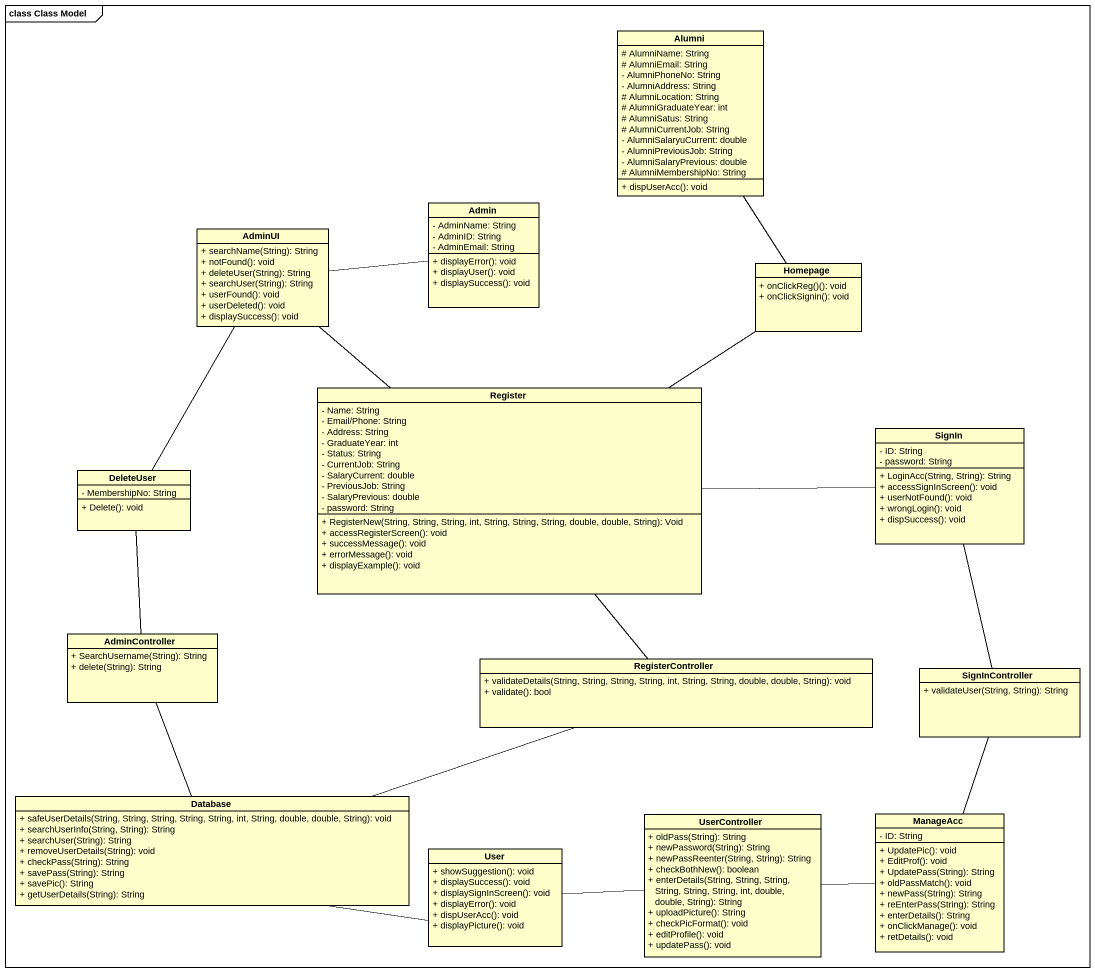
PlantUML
@startuml
mainframe class Class Model
hide circle
hide empty members
skinparam classAttributeIconSize 0
class Alumni {
  # AlumniName: String
  # AlumniEmail: String
  - AlumniPhoneNo: String
  - AlumniAddress: String
  # AlumniLocation: String
  # AlumniGraduateYear: int
  # AlumniSatus: String
  # AlumniCurrentJob: String
  - AlumniSalaryuCurrent: double
  - AlumniPreviousJob: String
  - AlumniSalaryPrevious: double
  # AlumniMembershipNo: String
  + dispUserAcc(): void
}
class Admin {
  - AdminName: String
  - AdminID: String
  - AdminEmail: String
  + displayError(): void
  + displayUser(): void
  + displaySuccess(): void
}
class AdminUI {
  + searchName(String): String
  + notFound(): void
  + deleteUser(String): String
  + searchUser(String): String
  + userFound(): void
  + userDeleted(): void
  + displaySuccess(): void
}
class Homepage {
  + onClickReg()(): void
  + onClickSignin(): void
}
class Register {
  - Name: String
  - Email/Phone: String
  - Address: String
  - GraduateYear: int
  - Status: String
  - CurrentJob: String
  - SalaryCurrent: double
  - PreviousJob: String
  - SalaryPrevious: double
  - password: String
  + RegisterNew(String, String, String, int, String, String, String, double, double, String): Void
  + accessRegisterScreen(): void
  + successMessage(): void
  + errorMessage(): void
  + displayExample(): void
}
class SignIn {
  - ID: String
  - password: String
  + LoginAcc(String, String): String
  + accessSignInScreen(): void
  + userNotFound(): void
  + wrongLogin(): void
  + dispSuccess(): void
}
class DeleteUser {
  - MembershipNo: String
  + Delete(): void
}
class AdminController {
  + SearchUsername(String): String
  + delete(String): String
}
class RegisterController {
  + validateDetails(String, String, String, String, int, String, String, double, double, String): void
  + validate(): bool
}
class SignInController {
  + validateUser(String, String): String
}
class "Database" as Database_ {
  + safeUserDetails(String, String, String, String, String, int, String, double, double, String): void
  + searchUserInfo(String, String): String
  + searchUser(String): String
  + removeUserDetails(String): void
  + checkPass(String): String
  + savePass(String): String
  + savePic(): String
  + getUserDetails(String): String
}
class UserController {
  + oldPass(String): String
  + newPassword(String): String
  + newPassReenter(String, String): String
  + checkBothNew(): boolean
  + enterDetails(String, String, String, String, String, String, int, double, double, String): String
  + uploadPicture(): String
  + checkPicFormat(): void
  + editProfile(): void
  + updatePass(): void
}
class ManageAcc {
  - ID: String
  + UpdatePic(): void
  + EditProf(): void
  + UpdatePass(String): String
  + oldPassMatch(): void
  + newPass(String): String
  + reEnterPass(String): String
  + enterDetails(): String
  + onClickManage(): void
  + retDetails(): void
}
class User {
  + showSuggestion(): void
  + displaySuccess(): void
  + displaySignInScreen(): void
  + displayError(): void
  + dispUserAcc(): void
  + displayPicture(): void
}
Alumni -- Homepage
Admin -left- AdminUI
AdminUI -- Register
AdminUI -- DeleteUser
Homepage -- Register
Register -right- SignIn
Register -- RegisterController
SignIn -- SignInController
DeleteUser -- AdminController
AdminController -- Database_
RegisterController -left- Database_
SignInController -- ManageAcc
UserController -left- User
ManageAcc -left- UserController
User -left- Database_
@enduml
